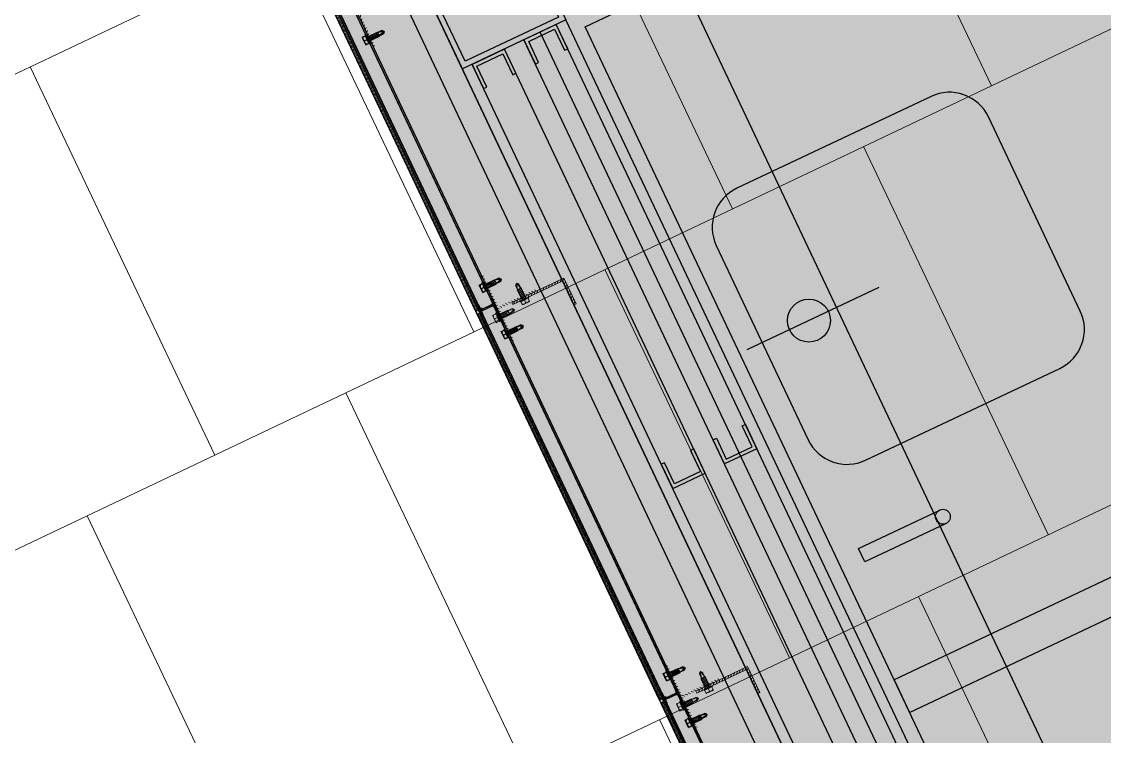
# Model space of a CAD drawing. Header units: metres. Extents: x 678805 to 1359287, y 2747329 to 5497370.
# Drawn here: x 679659.661 to 679661.173, y 2748569.008 to 2748570.005 of the extents above; entities that cross this region are included whole.
import ezdxf

# ---------------------------------------------------------------- set-up
doc = ezdxf.new("R2010")
doc.units = ezdxf.units.M
doc.linetypes.add('XREF_MON_BUILDINGS$0$Hidden', pattern=[0.004, 0.002, -0.002])
for name, color, linetype in [('00_XREF_MON_HSC_PAVEMENT', 7, 'Continuous'), ('00_XREF_TWQ_BUILDINGS', 7, 'Continuous'), ('XREF_MON_BUILDINGS$0$00-Modulos DEFINIDOS', 7, 'Continuous'), ('XREF_MON_BUILDINGS$0$00-Modulos ROOFS', 2, 'Continuous'), ('XREF_MON_BUILDINGS$0$02-L-01_Structure', 2, 'Continuous'), ('XREF_MON_BUILDINGS$0$02-L-01_Structure t2', 7, 'Continuous'), ('XREF_MON_BUILDINGS$0$02-L-01_Struture aux', 4, 'Continuous'), ('XREF_MON_BUILDINGS$0$02-L-Insulation', 252, 'Continuous'), ('XREF_MON_BUILDINGS$0$02-L-INT Panel', 5, 'Continuous'), ('XREF_MON_BUILDINGS$0$02-L-panel', 5, 'Continuous'), ('XREF_MON_BUILDINGS$0$02-L-panel lines', 7, 'Continuous'), ('XREF_MON_BUILDINGS$0$02_L_Furniture', 7, 'Continuous'), ('XREF_MON_BUILDINGS$0$COTAUX', 7, 'Continuous')]:
    doc.layers.add(name, color=color, linetype=linetype)
doc.layers.add('XREF_MON_BUILDINGS$0$0-WIPEOUTS', color=7, linetype='Continuous', true_color=0xffffff)
doc.layers.add('XREF_MON_BUILDINGS$0$02-L-06_Walls HATCH 01', color=9, linetype='Continuous', true_color=0x808080)
doc.layers.add('XREF_MON_BUILDINGS$0$00_AUX', color=3, linetype='Continuous', plot=False)
for name, color, linetype, lineweight in [('XREF_MON_BUILDINGS$0$02-H-251', 251, 'Continuous', 0), ('XREF_MON_BUILDINGS$0$02-H-254', 254, 'Continuous', 0), ('XREF_MON_BUILDINGS$0$02-L-01_Structure L', 7, 'Continuous', 5), ('XREF_MON_BUILDINGS$0$02-L-01_Structure T', 8, 'Continuous', 5)]:
    doc.layers.add(name, color=color, linetype=linetype, lineweight=lineweight)
for name, color, linetype, lineweight, true_color in [('XREF_MON_BUILDINGS$0$02-KH-01 Water_Toilets', 7, 'Continuous', 30, 0x3877ff), ('XREF_MON_HSC_PAVEMENT$0$02-L-Joints-Paviment_07_Precast Concrete Blocks 60X40', 7, 'Continuous', 5, 0x999999), ('XREF_MON_HSC_PAVEMENT$0$03-TR-Pavement_07_Precast Concrete Blocks 60X40', 7, 'Continuous', 5, 0x999999)]:
    doc.layers.add(name, color=color, linetype=linetype, lineweight=lineweight, true_color=true_color)
doc.layers.get('XREF_MON_BUILDINGS$0$02-KH-01 Water_Toilets').off()
doc.styles.add('XREF_MON_BUILDINGS$0$E100', font='verdana.ttf', dxfattribs={"height": 0.18})
doc.linetypes.add('XREF_MON_BUILDINGS$0$BATTING', pattern='A,0.0001,-0.1,[134,ltypeshp.shx,S=0.1,R=0,X=-0.1,Y=0],-0.2,[134,ltypeshp.shx,S=0.1,R=180,X=0.1,Y=0],-0.1', length=0.4001)
doc.dimstyles.new('XREF_MON_BUILDINGS$0$E100', dxfattribs={"dimscale": 0.03, "dimtxt": 12, "dimasz": 0.5, "dimexe": 0.1, "dimexo": 1, "dimgap": 4, "dimtad": 1, "dimzin": 0, "dimdsep": 46, "dimtxsty": 'XREF_MON_BUILDINGS$0$E100', "dimblk1": 'XREF_MON_BUILDINGS$0$LINCOT200', "dimblk2": 'XREF_MON_BUILDINGS$0$LINCOT200', "dimsah": 1, "dimcen": 0.1, "dimdle": 0.1, "dimse1": 1, "dimse2": 1, "dimclrt": 256, "dimadec": 0, "dimazin": 0, "dimtfac": 0.01538461538461539, "dimtofl": 0, "dimtmove": 0, "dimatfit": 3, "dimldrblk": 'XREF_MON_BUILDINGS$0$LINCOT200', "dimfxl": 1, "dimtolj": 1, "dimtzin": 0, "dimarcsym": 0})

# ---------------------------------------------------------------- blocks, each defined once
blk = doc.blocks.new('XREF_MON_BUILDINGS$0$LINCOT200')
for p, q in [((0, -9.999961704014428), (0, 10.00003829598555)), ((3.694822225952521e-13, 3.829598557558711e-05), (10.00000000000051, 3.829598557558711e-05))]:
    blk.add_line(p, q)
at = {"const_width": 1.875}
blk.add_lwpolyline([(3.535533801624467, -3.535495714255788), (-3.535533950636761, 3.535572157214077)], dxfattribs=at)
at = {"layer": 'XREF_MON_BUILDINGS$0$COTAUX'}
blk.add_line((0, 0), (-1.249999999999915, 0), dxfattribs=at)
blk = doc.blocks.new('*D89')
at = {"layer": 'DEFPOINTS', "color": 0, "transparency": 16777216}
for p in [(119.6986085125245, -56.82058442011476), (124.4986085132696, -56.82058442058042), (124.4986085132696, -57.2785381723661)]:
    blk.add_point(p, dxfattribs=at)
at = {"layer": 'XREF_MON_BUILDINGS$0$00_AUX', "color": 0, "lineweight": -2, "transparency": 16777216}
blk.add_line((119.7136085125246, -57.27853817236596), (124.4836085132696, -57.27853817236596), dxfattribs=at)
at = {"layer": 'XREF_MON_BUILDINGS$0$00_AUX', "color": 0, "lineweight": -2, "transparency": 16777216, "xscale": 0.015, "yscale": 0.015, "zscale": 0.015, "rotation": 180}
blk.add_blockref('XREF_MON_BUILDINGS$0$LINCOT200', (119.6986085125246, -57.27853817236596), dxfattribs=at)
at = {"layer": 'XREF_MON_BUILDINGS$0$00_AUX', "color": 0, "lineweight": -2, "transparency": 16777216, "xscale": 0.015, "yscale": 0.015, "zscale": 0.015}
blk.add_blockref('XREF_MON_BUILDINGS$0$LINCOT200', (124.4986085132696, -57.27853817236596), dxfattribs=at)
at = {"layer": 'XREF_MON_BUILDINGS$0$00_AUX', "transparency": 16777216, "insert": (122.0986085128971, -57.06442803133171), "char_height": 0.18, "attachment_point": 5, "style": 'XREF_MON_BUILDINGS$0$E100'}
blk.add_mtext('\\A1;4.80', dxfattribs=at)
blk = doc.blocks.new('XREF_MON_BUILDINGS$0$PILAR STRUCTURE')
at = {"layer": 'XREF_MON_BUILDINGS$0$02-L-01_Structure', "linetype": 'Continuous'}
h = blk.add_hatch(dxfattribs=at)
h.set_pattern_fill('ANGLE', color=252)
h.set_pattern_definition([(0, (-144.6596111481284, 18.56842418532225), (0, 6.985), [5.08, -1.905]), (90, (-144.6596111481284, 18.56842418532225), (-6.985, 4.277078946022131e-16), [5.08, -1.905])])
h.paths.add_polyline_path([(-0.0800000000000125, -0.08000000000000185), (0.07999999999998408, -0.08000000000000185), (0.07999999999998408, 0.0799999999999983), (-0.0800000000000125, 0.0799999999999983)])
h.paths.add_polyline_path([(-0.07200000000000273, -0.07200000000000273), (0.0719999999999743, -0.07200000000000273), (0.0719999999999743, 0.07199999999999918), (-0.07200000000000273, 0.07199999999999918)], flags=16)
h = blk.add_hatch(color=252, dxfattribs=at)
h.dxf.hatch_style = 1
h.paths.add_polyline_path([(-0.07200000000000273, -0.07200000000000273), (0.0719999999999743, -0.07200000000000273), (0.0719999999999743, 0.07199999999999918), (-0.07200000000000273, 0.07199999999999918)], flags=16)
h.paths.add_polyline_path([(-0.0800000000000125, -0.08000000000000185), (0.07999999999998408, -0.08000000000000185), (0.07999999999998408, 0.0799999999999983), (-0.0800000000000125, 0.0799999999999983)])
for points in [[(-0.0800000000000125, -0.08000000000000185), (0.07999999999998408, -0.08000000000000185), (0.07999999999998408, 0.0799999999999983), (-0.0800000000000125, 0.0799999999999983)], [(-0.07200000000000273, -0.07200000000000273), (0.0719999999999743, -0.07200000000000273), (0.0719999999999743, 0.07199999999999918), (-0.07200000000000273, 0.07199999999999918)]]:
    blk.add_lwpolyline(points, close=True, dxfattribs=at)
blk = doc.blocks.new('XREF_MON_BUILDINGS$0$AUTORROSCANTE')
at = {"layer": 'XREF_MON_BUILDINGS$0$02-L-01_Structure t2', "color": 0}
for p, q in [((-31.20000000000002, 5.629165124598842), (-26.19999999999959, 5.62916512459816)), ((-31.19999999999999, -3.410605131648481e-13), (-26.19999999999976, 0)), ((-2.365309734828713, 2.5), (-25, 2.5)), ((0, 0), (-8.999999999999972, 2.5)), ((0, 0), (-3.600692283157343, -1.09366380576239)), ((0, 0), (-2.365309734828713, 2.5)), ((0, 0), (-2.365309734828713, -2.5)), ((-31.20000000000002, -5.629165124598899), (-26.19999999999948, -5.629165124599581)), ((-2.365309734828713, -2.5), (-25, -2.5)), ((-3.600692283157343, -1.09366380576239), (-2.365309734828713, -2.5))]:
    blk.add_line(p, q, dxfattribs=at)
at = {"layer": 'XREF_MON_BUILDINGS$0$02-L-01_Structure t2', "color": 253}
for p, q in [((-25, 3.149999999999977), (-8.999999999999943, 3.150000000000034)), ((-23.47427264461649, -3.14999999999992), (-25, 2.662522019210144)), ((-21.40651940967126, -3.14999999999992), (-23.06020473028568, 3.149999999999864)), ((-19.338766174726, -3.14999999999992), (-20.99245149534045, 3.14999999999992)), ((-17.27101293978083, -3.14999999999992), (-18.92469826039516, 3.150000000000034)), ((-15.20325970483566, -3.14999999999992), (-16.85694502544993, 3.150000000000034)), ((-13.1355064698904, -3.14999999999992), (-14.78919179050473, 3.149999999999977)), ((-11.06775323494514, -3.14999999999992), (-12.72143855555953, 3.149999999999977)), ((-9, -3.14999999999992), (-10.65368532061433, 3.150000000000034)), ((-9, -3.14999999999992), (-8.999999999999972, 3.150000000000034)), ((-25, -3.149999999999977), (-9, -3.149999999999977)), ((-3.600692283157343, -1.09366380576239), (-9, -2.5))]:
    blk.add_line(p, q, dxfattribs=at)
at = {"layer": 'XREF_MON_BUILDINGS$0$02-L-01_Structure t2', "color": 0}
for points in [[(-31.20000000000002, 5.629165124598842), (-26.19999999999996, 5.629165124598842), (-26.19999999999996, -5.629165124599581), (-31.20000000000002, -5.629165124599581)], [(-26.19999999999951, 6.5), (-25, 6.5), (-25, -6.500000000000057), (-26.19999999999951, -6.500000000000057)]]:
    blk.add_lwpolyline(points, close=True, dxfattribs=at)
for centre, start, end in [((-26.98608579049073, 2.367525475711773), 129.2840388374925, 214.1828116507075), ((-26.98608579049073, -2.366719793068796), 145.8304296466695, 230.7332658614822)]:
    blk.add_arc(centre, 4.213914209509284, start, end, dxfattribs=at)
blk = doc.blocks.new('XREF_MON_BUILDINGS$0$ULMA_Montante VV')
at = {"layer": 'XREF_MON_BUILDINGS$0$02-H-251', "ltscale": 125}
h = blk.add_hatch(dxfattribs=at)
h.set_pattern_fill('ANSI31', color=256, scale=0.001, angle=450, style=0)
h.set_pattern_definition([(134.9999999999999, (-0.05125000000043656, -0.00250000000005457), (-0.002245064030267289, -0.002245064030267287), [])])
edge = h.paths.add_edge_path()
edge.add_line((-0.05095000000073924, -0.00250000000005457), (0.04844999999841093, -0.00250000000005457))
edge.add_arc((0.04844999999841093, -0.002200000000129876), 0.0003, 270, 360)
edge.add_line((0.04874999999992724, -0.002200000000129876), (0.04874999999992724, -0.0003000000001520675))
edge.add_arc((0.04844999999841093, -0.0003000000001520675), 0.0003, 0, 90)
edge.add_line((0.04844999999841093, 0), (0, 0))
edge.add_line((0, 0), (0, 0.05719999999996617))
edge.add_arc((-0.0003000000015163096, 0.05719999999996617), 0.0003, 0, 90)
edge.add_line((-0.0003000000015163096, 0.05749999999989086), (-0.002200000000811997, 0.05749999999989086))
edge.add_arc((-0.002200000000811997, 0.05719999999996617), 0.0003, 90, 180)
edge.add_line((-0.002500000000509317, 0.05719999999996617), (-0.002500000000509317, 0))
edge.add_line((-0.002500000000509317, 0), (-0.05095000000073924, 0))
edge.add_arc((-0.05095000000073924, -0.0003000000001520675), 0.0003, 90, 180)
edge.add_line((-0.05125000000043656, -0.0003000000001520675), (-0.05125000000043656, -0.002200000000129876))
edge.add_arc((-0.05095000000073924, -0.002200000000129876), 0.0003, 180, 270)
blk = doc.blocks.new('XREF_MON_BUILDINGS$0$ULMA_Autotaladrante')
at = {"layer": 'XREF_MON_BUILDINGS$0$02-L-01_Structure T', "color": 252}
for p, q in [((-0.02500000000509317, 2.273736754432321e-13), (-0.02263469026956955, 0.00250000000005457)), ((-0.02500000000509317, 2.273736754432321e-13), (-0.01600000000325963, 0.00250000000005457)), ((-0.02500000000509317, 2.273736754432321e-13), (-0.02263469026956955, -0.002499999999599822)), ((-0.02500000000509317, 2.273736754432321e-13), (-0.02139930772136722, -0.001093663805477263)), ((-0.02263469026956955, 0.00250000000005457), (0, 0.00250000000005457)), ((0, 0.003150000000232467), (-0.01600000000325963, 0.003150000000232467)), ((-0.01600000000325963, -0.003149999999777719), (-0.01600000000325963, 0.003150000000232467)), ((-0.01600000000325963, -0.003149999999777719), (-0.01434631468237058, 0.003150000000232467)), ((-0.01393224676803584, -0.003149999999777719), (-0.01227856144714679, 0.003150000000232467)), ((-0.0118644935323573, -0.003149999999777719), (-0.01021080821146825, 0.003150000000232467)), ((-0.00979674029713351, -0.003149999999777719), (-0.008143054976244457, 0.003150000000232467)), ((-0.00772898706190972, -0.003149999999777719), (-0.006075301741020667, 0.003150000000232467)), ((-0.005661233826231182, -0.003149999999777719), (-0.004007548505342129, 0.003150000000232467)), ((-0.003593480591007392, -0.003149999999777719), (-0.001939795270118339, 0.003150000000232467)), ((-0.001525727355783602, -0.003149999999777719), (0, 0.002662522019363678)), ((0.006200000001172157, 0.005629165124673818), (0.001200000000153523, 0.005629165124673818)), ((0.006200000001172157, 2.273736754432321e-13), (0.001200000000153523, 2.273736754432321e-13)), ((-0.02139930772136722, -0.001093663805477263), (-0.02263469026956955, -0.002499999999599822)), ((-0.02263469026956955, -0.002499999999599822), (0, -0.002499999999599822)), ((-0.02139930772136722, -0.001093663805477263), (-0.01600000000325963, -0.002499999999599822)), ((0, -0.003149999999777719), (-0.01600000000325963, -0.003149999999777719)), ((0.006200000001172157, -0.005629165124219071), (0.001200000000153523, -0.005629165124219071))]:
    blk.add_line(p, q, dxfattribs=at)
for points in [[(0.001200000000153523, 0.006499999999959982), (0, 0.006499999999959982), (0, -0.006499999999732609), (0.001200000000153523, -0.006499999999732609)], [(0.006200000001172157, 0.005629165124673818), (0.001200000000153523, 0.005629165124673818), (0.001200000000153523, -0.005629165124219071), (0.006200000001172157, -0.005629165124219071)]]:
    blk.add_lwpolyline(points, close=True, dxfattribs=at)
for centre, start, end in [((0.001986085791031655, 0.002367525475847287), 325.8171883654993, 50.71596115511253), ((0.001986085791031655, -0.002366719792689764), 309.2667341381091, 34.16957033823044)]:
    blk.add_arc(centre, 0.004213914210367771, start, end, dxfattribs=at)
blk = doc.blocks.new('XREF_MON_BUILDINGS$0$ULMA_Escuadra40x80_Seccion')
at = {"layer": 'XREF_MON_BUILDINGS$0$02-H-251', "ltscale": 125}
h = blk.add_hatch(dxfattribs=at)
h.set_pattern_fill('ANSI31', color=256, scale=0.001, angle=360, style=0)
h.set_pattern_definition([(45, (0, 0), (-0.002245064030267288, 0.002245064030267289), [])])
h.paths.add_polyline_path([(0, 0.0799999999994725), (0.002999999989697244, 0.0799999999994725), (0.002999999989697244, 0.002999999999701686), (0.03999999999359716, 0.002999999999701686), (0.03999999999359716, 0), (0, 0)])
at = {"layer": 'XREF_MON_BUILDINGS$0$02-L-01_Structure L', "linetype": 'Continuous'}
blk.add_lwpolyline([(0, 0.0799999999994725), (0.002999999989697244, 0.0799999999994725), (0.002999999989697244, 0.002999999999701686), (0.03999999999359716, 0.002999999999701686), (0.03999999999359716, 0), (0, 0)], close=True, dxfattribs=at)
blk = doc.blocks.new('XREF_MON_BUILDINGS$0$component PICA')
at = {"linetype": 'Continuous', "ltscale": 0.01}
for p, q in [((125, 350), (-125, 350)), ((-175, 300), (-175, 50)), ((175, 50), (175, 300)), ((0, 150), (0, -20)), ((-125, 0), (125, 0))]:
    blk.add_line(p, q, dxfattribs=at)
blk.add_circle((0, 60), 25, dxfattribs=at)
for centre, start, end in [((-125, 300), 90, 180), ((125, 300), 0, 90), ((-125, 50), 180, 270), ((125, 50), 270, 0)]:
    blk.add_arc(centre, 50, start, end, dxfattribs=at)
blk = doc.blocks.new('XREF_MON_BUILDINGS$0$A$C56BF4A3E')
at = {"layer": 'XREF_MON_BUILDINGS$0$02-H-251', "linetype": 'XREF_MON_BUILDINGS$0$Hidden', "ltscale": 125}
h = blk.add_hatch(dxfattribs=at)
h.set_pattern_fill('ANSI31', color=256, scale=0.001, angle=450, style=0)
h.set_pattern_definition([(135, (179.9728777432439, -252.0537021574), (-0.002245064030267289, -0.002245064030267288), [])])
edge = h.paths.add_edge_path()
edge.add_line((8.403570412931462, 4.79255622991969), (8.405570412931414, 4.79255622991969))
edge.add_line((8.405570412931414, 4.79255622991969), (8.412441907563565, 4.792801640442114))
edge.add_line((8.412441907563565, 4.792801640442114), (8.413320740582552, 4.793745723890417))
edge.add_arc((8.413540325156195, 4.793541315928437), 0.0003, 407.0499999998804, 497.04999999989184, ccw=False)
edge.add_line((8.413744733118396, 4.793760900502079), (8.414689003087236, 4.792881893853504))
edge.add_line((8.414689003087236, 4.792881893853504), (8.41643932162265, 4.792944405230607))
edge.add_line((8.41643932162265, 4.792944405230607), (8.417318190665132, 4.793888527377))
edge.add_arc((8.417537775239001, 4.793684119414117), 0.0003, 407.0499999998804, 497.049999999877, ccw=False)
edge.add_line((8.417742183201202, 4.793903703987759), (8.4186864918745, 4.793024661310461))
edge.add_line((8.4186864918745, 4.793024661310461), (8.431641795992395, 4.793487350743767))
edge.add_arc((8.431570412931489, 4.795486076452057), 0.002, 272.045408488778, 359.9999999998918)
edge.add_line((8.433570412931441, 4.795486076452057), (8.433570412931456, 4.802215430931888))
edge.add_line((8.433570412931456, 4.802215430931888), (8.433570412931473, 4.811556229919866))
edge.add_line((8.43357041293147, 4.811556229919866), (8.428420412931512, 4.811556229919873))
edge.add_line((8.428420412931512, 4.811556229919873), (8.428420412931512, 4.812556229920077))
edge.add_line((8.428420412931512, 4.812556229920077), (8.433737806773973, 4.812556229920069))
edge.add_arc((8.433737806773973, 4.812856229919767), 0.0003, 629.9999999998919, 689.9999999998961)
edge.add_line((8.433997614395178, 4.812706229919918), (8.43566060531025, 4.815586614677109))
edge.add_arc((8.435920412931456, 4.815436614677253), 0.0003, 329.99999999989615, 509.9999999998774, ccw=False)
edge.add_line((8.43618022055266, 4.815286614677404), (8.43486363979882, 4.813006229919608))
edge.add_arc((8.435123447420022, 4.812856229919767), 0.0003, 509.9999999998961, 629.9999999998919)
edge.add_line((8.435123447420022, 4.812556229920069), (8.44287041293141, 4.812556229920055))
edge.add_line((8.44287041293141, 4.812556229920055), (8.44287041293141, 4.811556229919852))
edge.add_line((8.44287041293141, 4.811556229919852), (8.436870412931551, 4.811556229919866))
edge.add_line((8.436870412931551, 4.811556229919859), (8.436870412931547, 4.809806229919502))
edge.add_arc((8.4366204129315, 4.809806229919502), 0.0002500000000000272, 179.9999999998918, 359.9999999998918, ccw=False)
edge.add_line((8.43637041293145, 4.809806229919502), (8.436370412931453, 4.811556229919859))
edge.add_line((8.43637041293145, 4.811556229919859), (8.435370412931473, 4.811556229919859))
edge.add_line((8.435370412931473, 4.811556229919866), (8.43537041293144, 4.795311807078129))
edge.add_arc((8.437370412931397, 4.795311807078122), 0.002, 539.9999999998918, 622.552583149694)
edge.add_line((8.437111180451897, 4.793328678610067), (8.44302041293145, 4.792556229919612))
edge.add_line((8.44302041293145, 4.792556229919619), (8.443020412931446, 4.790756229919616))
edge.add_line((8.44302041293145, 4.790756229919616), (8.403570412931462, 4.790756229919687))
edge.add_line((8.403570412931462, 4.790756229919687), (8.403570412931465, 4.79255622991969))
h = blk.add_hatch(dxfattribs=at)
h.set_pattern_fill('ANSI31', color=256, scale=0.001, angle=450, style=0)
h.set_pattern_definition([(135, (179.9728777432439, -251.4537021573999), (-0.002245064030267289, -0.002245064030267288), [])])
edge = h.paths.add_edge_path()
edge.add_line((9.003570412931463, 4.792556229918553), (9.005570412931416, 4.792556229918553))
edge.add_line((9.005570412931416, 4.792556229918553), (9.012441907563566, 4.792801640440977))
edge.add_line((9.012441907563566, 4.792801640440977), (9.013320740582554, 4.79374572388928))
edge.add_arc((9.013540325156196, 4.793541315927307), 0.0003, 407.0499999998804, 497.04999999989184, ccw=False)
edge.add_line((9.013744733118397, 4.793760900500949), (9.014689003087238, 4.792881893852375))
edge.add_line((9.014689003087238, 4.792881893852375), (9.016439321622652, 4.792944405229484))
edge.add_line((9.016439321622652, 4.792944405229477), (9.017318190665133, 4.79388852737587))
edge.add_arc((9.017537775239003, 4.793684119412987), 0.0003, 407.0499999998804, 497.049999999877, ccw=False)
edge.add_line((9.017742183201204, 4.793903703986622), (9.0186864918745, 4.793024661309325))
edge.add_line((9.0186864918745, 4.793024661309325), (9.031641795992396, 4.79348735074263))
edge.add_arc((9.03157041293149, 4.795486076450928), 0.002, 272.045408488778, 359.9999999998918)
edge.add_line((9.033570412931443, 4.795486076450921), (9.033570412931457, 4.802215430930751))
edge.add_line((9.03357041293145, 4.802215430930751), (9.033570412931468, 4.811556229918729))
edge.add_line((9.033570412931471, 4.811556229918729), (9.028420412931514, 4.811556229918736))
edge.add_line((9.028420412931514, 4.811556229918743), (9.028420412931514, 4.812556229918947))
edge.add_line((9.028420412931514, 4.812556229918947), (9.033737806773974, 4.81255622991894))
edge.add_arc((9.033737806773974, 4.81285622991863), 0.0003, 629.9999999998919, 689.9999999998961)
edge.add_line((9.03399761439518, 4.812706229918781), (9.035660605310252, 4.815586614675972))
edge.add_arc((9.035920412931457, 4.815436614676123), 0.0003, 329.99999999989615, 509.9999999998774, ccw=False)
edge.add_line((9.036180220552662, 4.815286614676275), (9.034863639798822, 4.813006229918479))
edge.add_arc((9.035123447420023, 4.81285622991863), 0.0003, 509.9999999998961, 629.9999999998919)
edge.add_line((9.035123447420023, 4.812556229918933), (9.04287041293141, 4.812556229918918))
edge.add_line((9.04287041293141, 4.812556229918918), (9.04287041293141, 4.811556229918715))
edge.add_line((9.04287041293141, 4.811556229918715), (9.036870412931552, 4.811556229918729))
edge.add_line((9.036870412931552, 4.811556229918729), (9.036870412931549, 4.809806229918372))
edge.add_arc((9.036620412931494, 4.809806229918372), 0.0002500000000000272, 179.9999999998918, 359.9999999998918, ccw=False)
edge.add_line((9.036370412931443, 4.809806229918372), (9.036370412931447, 4.811556229918729))
edge.add_line((9.03637041293145, 4.811556229918729), (9.035370412931474, 4.811556229918729))
edge.add_line((9.035370412931474, 4.811556229918729), (9.035370412931442, 4.795311807076992))
edge.add_arc((9.037370412931399, 4.795311807076992), 0.002, 539.9999999998918, 622.552583149694)
edge.add_line((9.037111180451898, 4.793328678608937), (9.043020412931451, 4.792556229918482))
edge.add_line((9.043020412931451, 4.792556229918482), (9.043020412931448, 4.790756229918479))
edge.add_line((9.043020412931444, 4.790756229918479), (9.003570412931456, 4.79075622991855))
edge.add_line((9.003570412931456, 4.79075622991855), (9.00357041293146, 4.792556229918553))
at = {"layer": 'XREF_MON_BUILDINGS$0$02-H-254', "ltscale": 125}
h = blk.add_hatch(dxfattribs=at)
h.set_pattern_fill('ANSI31', color=256, scale=0.0005, angle=90, style=0)
h.set_pattern_definition([(135, (179.8455741939298, -252.7964603719356), (-0.001122532015133644, -0.001122532015133644), [])])
h.paths.add_polyline_path([(7.837070412951039, 4.819449847219992), (8.431939876406776, 4.81944984721887), (8.431939876406762, 4.814517659052818), (7.837070412951032, 4.814519387191901)])
h = blk.add_hatch(dxfattribs=at)
h.set_pattern_fill('ANSI31', color=256, scale=0.0005, angle=90, style=0)
h.set_pattern_definition([(135, (179.8455741939298, -252.1964603719356), (-0.001122532015133644, -0.001122532015133644), [])])
h.paths.add_polyline_path([(8.43707041295104, 4.819449847218856), (9.03193987640677, 4.819449847217733), (9.031939876406764, 4.814517659051681), (8.437070412951027, 4.814519387190771)])
h = blk.add_hatch(dxfattribs=at)
h.set_pattern_fill('ANSI31', color=256, scale=0.0005, style=0)
h.set_pattern_definition([(45, (-247.8616998685706, -174.8223236860313), (-0.001122532015133644, 0.001122532015133644), [])])
h.paths.add_polyline_path([(9.614868086392665, 4.805449847213737), (9.61486903144537, 4.814517309749306), (9.037070412951035, 4.814525693125432), (9.037070412951035, 4.819451178822192), (9.630410657398773, 4.819449847216589), (9.630410657398773, 4.812899847218347), (9.622410657399417, 4.812899847218347), (9.622410657399417, 4.811299847207835), (9.630410657398773, 4.811299847207835), (9.630410657398773, 4.805449847213737)])
at = {"layer": 'XREF_MON_BUILDINGS$0$02-L-06_Walls HATCH 01', "linetype": 'Continuous'}
h = blk.add_hatch(color=256, dxfattribs=at)
h.dxf.hatch_style = 1
h.paths.add_polyline_path([(8.321869717666846, 4.511352463269965), (8.271869717733058, 4.511352463269965), (8.271874657760183, 3.082319364917577), (8.271880239727302, 3.082319081473937), (8.321889466389319, 3.082319412094318)])
at = {"linetype": 'Continuous'}
for p, q in [((8.488441336027268, 4.35245763025771), (8.488441336027268, 4.477907246932674)), ((8.488441336027268, 4.477907246932674), (8.509193926662906, 4.477907246932674)), ((8.509193926662906, 4.477907246932674), (8.509193926662906, 4.35245763025771))]:
    blk.add_line(p, q, dxfattribs=at)
blk.add_circle((8.498817631345087, 4.35245763025771), 0.01037629531781798, dxfattribs=at)
at = {"layer": 'XREF_MON_BUILDINGS$0$02-L-01_Struture aux', "linetype": 'XREF_MON_BUILDINGS$0$Hidden'}
for p, q in [((8.428420412931512, 4.811556229919873), (8.428420412931512, 4.812556229920077)), ((8.428420412931512, 4.812556229920077), (8.433737806773973, 4.812556229920069)), ((8.428420412931512, 4.811556229919873), (8.43357041293147, 4.811556229919866)), ((8.433570412931456, 4.802215430931888), (8.43357041293147, 4.811556229919866)), ((8.43566060531025, 4.815586614677109), (8.433997614395178, 4.812706229919918)), ((8.43618022055266, 4.815286614677404), (8.434863639798824, 4.813006229919615)), ((8.435123447420022, 4.812556229920069), (8.44287041293141, 4.812556229920055)), ((8.435370412931444, 4.795311807078129), (8.435370412931473, 4.811556229919866)), ((8.435370412931473, 4.811556229919866), (8.436570412931456, 4.811556229919859)), ((8.436570412931456, 4.809806229919502), (8.436570412931456, 4.811556229919859)), ((8.437070412931558, 4.811556229919859), (8.44287041293141, 4.811556229919852)), ((8.4370704129315, 4.809806229919502), (8.437070412931558, 4.811556229919859)), ((8.44287041293141, 4.811556229919852), (8.44287041293141, 4.812556229920055)), ((9.028420412931514, 4.811556229918743), (9.028420412931514, 4.812556229918947)), ((9.028420412931514, 4.812556229918947), (9.033737806773974, 4.812556229918933)), ((9.028420412931514, 4.811556229918743), (9.033570412931471, 4.811556229918729)), ((9.03357041293145, 4.802215430930751), (9.033570412931471, 4.811556229918729)), ((9.035660605310252, 4.815586614675972), (9.03399761439518, 4.812706229918781)), ((9.036180220552662, 4.815286614676275), (9.034863639798818, 4.813006229918479)), ((9.035123447420023, 4.812556229918933), (9.04287041293141, 4.812556229918918)), ((9.035370412931446, 4.795311807076992), (9.035370412931474, 4.811556229918729)), ((9.035370412931474, 4.811556229918729), (9.036570412931457, 4.811556229918729)), ((9.03657041293145, 4.809806229918372), (9.036570412931457, 4.811556229918729)), ((9.037070412931559, 4.811556229918729), (9.04287041293141, 4.811556229918715)), ((9.037070412931495, 4.809806229918372), (9.037070412931559, 4.811556229918729)), ((9.04287041293141, 4.811556229918715), (9.04287041293141, 4.812556229918918)), ((8.403570412931462, 4.79255622991969), (8.405570412931414, 4.79255622991969)), ((8.403570412931462, 4.790756229919687), (8.403570412931462, 4.79255622991969)), ((8.403570412931462, 4.790756229919687), (8.44302041293145, 4.790756229919616)), ((8.404820412931489, 4.79255622991969), (8.405570412931414, 4.79255622991969)), ((8.412441907563565, 4.792801640442114), (8.405570412931414, 4.79255622991969)), ((8.413320740582552, 4.79374572389041), (8.412441907563565, 4.792801640442114)), ((8.413744733118396, 4.793760900502079), (8.414689003087236, 4.792881893853504)), ((8.41643932162265, 4.792944405230607), (8.414689003087236, 4.792881893853504)), ((8.417318190665132, 4.793888527377), (8.41643932162265, 4.792944405230607)), ((8.417742183201202, 4.793903703987759), (8.4186864918745, 4.793024661310461)), ((8.431641795992395, 4.793487350743767), (8.4186864918745, 4.793024661310461)), ((8.433570412931441, 4.795486076452057), (8.433570412931456, 4.802215430931888)), ((8.437111180451897, 4.793328678610067), (8.44302041293145, 4.792556229919619)), ((8.44302041293145, 4.790756229919616), (8.44302041293145, 4.792556229919619)), ((9.003570412931463, 4.792556229918553), (9.005570412931416, 4.792556229918553)), ((9.003570412931456, 4.79075622991855), (9.003570412931463, 4.792556229918553)), ((9.003570412931456, 4.79075622991855), (9.043020412931444, 4.790756229918479)), ((9.00482041293149, 4.792556229918553), (9.005570412931416, 4.792556229918553)), ((9.012441907563566, 4.792801640440977), (9.005570412931416, 4.792556229918553)), ((9.013320740582554, 4.79374572388928), (9.012441907563566, 4.792801640440977)), ((9.013744733118397, 4.793760900500949), (9.014689003087238, 4.792881893852375)), ((9.016439321622652, 4.792944405229477), (9.014689003087238, 4.792881893852375)), ((9.017318190665133, 4.79388852737587), (9.016439321622652, 4.792944405229477)), ((9.017742183201204, 4.793903703986622), (9.0186864918745, 4.793024661309325)), ((9.031641795992396, 4.793487350742637), (9.0186864918745, 4.793024661309325)), ((9.033570412931443, 4.795486076450921), (9.03357041293145, 4.802215430930751)), ((9.037111180451898, 4.793328678608937), (9.043020412931451, 4.792556229918482)), ((9.043020412931444, 4.790756229918479), (9.043020412931451, 4.792556229918482))]:
    blk.add_line(p, q, dxfattribs=at)
at = {"layer": 'XREF_MON_BUILDINGS$0$02-L-01_Struture aux'}
for p, q in [((4.856019072137503, 4.792618361958695), (9.606500098694251, 4.792618361949692)), ((9.606500098694251, 4.790757675102597), (4.856019072139052, 4.790618729039757)), ((4.864307262571099, 4.792707561520984), (9.606500098694251, 4.792707561520984))]:
    blk.add_line(p, q, dxfattribs=at)
at = {"layer": 'XREF_MON_BUILDINGS$0$02-L-01_Struture aux', "linetype": 'Continuous'}
for p, q in [((5.110634532114357, 4.626352463268276), (9.35063453211794, 4.626352463264176)), ((5.110634532114357, 4.596352463255627), (9.35063453211794, 4.596352463251527))]:
    blk.add_line(p, q, dxfattribs=at)
at = {"layer": 'XREF_MON_BUILDINGS$0$02-L-01_Struture aux'}
for points in [[(9.606500098694251, 4.812602268363499), (4.864307181855157, 4.812602269279388)], [(4.864307262123926, 4.811832117409587), (9.606500098694251, 4.811832116493697)], [(9.606500098694251, 4.812513065424604), (4.960936062070747, 4.81251306914249)], [(4.960936062070747, 4.811742917272689), (9.606500098694251, 4.811742913554802)]]:
    blk.add_lwpolyline(points, dxfattribs=at)
at = {"layer": 'XREF_MON_BUILDINGS$0$02-L-01_Struture aux', "linetype": 'Continuous'}
for points in [[(8.73310068939421, 4.676352463251511), (8.695634532103131, 4.676352463257849), (8.695634532103131, 4.626352463257838), (8.73310068939421, 4.626352463257867), (8.73310068939421, 4.631352463257862), (8.700634532103155, 4.631352463257834), (8.700634532103155, 4.671352463257001), (8.733100689401827, 4.671352463251516), (8.733100689401827, 4.676352463251511)], [(9.313168374826862, 4.626352463264176), (9.35063453211794, 4.626352463257838), (9.35063453211794, 4.676352463257849), (9.313168374826862, 4.676352463257821), (9.313168374826862, 4.671352463257826), (9.345634532117916, 4.671352463257854), (9.345634532117916, 4.631352463258686), (9.313168374819245, 4.631352463264172), (9.313168374819245, 4.626352463264176)], [(8.73310068939421, 4.546352463264192), (8.695634532103131, 4.546352463257854), (8.695634532103131, 4.596352463257865), (8.73310068939421, 4.596352463257837), (8.73310068939421, 4.591352463257842), (8.700634532103155, 4.59135246325787), (8.700634532103155, 4.551352463258702), (8.733100689401827, 4.551352463264188), (8.733100689401827, 4.546352463264192)], [(9.313168374829988, 4.546352463264192), (9.350634532121067, 4.546352463257854), (9.350634532121067, 4.596352463257865), (9.313168374829988, 4.596352463257837), (9.313168374829988, 4.591352463257842), (9.345634532121043, 4.59135246325787), (9.345634532121043, 4.551352463258702), (9.313168374822371, 4.551352463264188), (9.313168374822371, 4.546352463264192)]]:
    blk.add_lwpolyline(points, dxfattribs=at)
at = {"layer": 'XREF_MON_BUILDINGS$0$02-L-01_Struture aux', "linetype": 'XREF_MON_BUILDINGS$0$Hidden'}
for centre, radius, start, end in [((8.433737806773973, 4.812856229919767), 0.0003, 269.9999999998917, 330.0000000316023), ((8.435123447420022, 4.812856229919767), 0.0003, 150.0000000316028, 269.9999999998917), ((8.435920412931456, 4.815436614677253), 0.0003, 330.0000000316023, 150.0000000316028), ((8.436820412931507, 4.809806229919502), 0.0002500000000000272, 179.9999999998917, 359.9999999998917), ((9.033737806773974, 4.81285622991863), 0.0003, 269.9999999998917, 330.0000000316023), ((9.035123447420023, 4.81285622991863), 0.0003, 150.0000000316028, 269.9999999998917), ((9.035920412931457, 4.815436614676123), 0.0003, 330.0000000316023, 150.0000000316028), ((9.036820412931501, 4.809806229918372), 0.0002500000000000272, 179.9999999998917, 359.9999999998917), ((8.413540325156195, 4.793541315928437), 0.0003, 47.04999999385934, 137.0500000256488), ((8.417537775239001, 4.793684119414117), 0.0003, 47.04999999385934, 137.0499999280945), ((8.431570412931489, 4.795486076452057), 0.002, 272.0454084859886, 359.9999999998917), ((8.437370412931397, 4.795311807078122), 0.002, 179.9999999998917, 262.5525831494442), ((9.013540325156196, 4.793541315927307), 0.0003, 47.04999999385934, 137.0500000256488), ((9.017537775239003, 4.793684119412987), 0.0003, 47.04999999385934, 137.0499999280945), ((9.03157041293149, 4.795486076450928), 0.002, 272.0454084859886, 359.9999999998917), ((9.037370412931399, 4.795311807076992), 0.002, 179.9999999998917, 262.5525831494442)]:
    blk.add_arc(centre, radius, start, end, dxfattribs=at)
at = {"layer": 'XREF_MON_BUILDINGS$0$02-L-Insulation', "linetype": 'XREF_MON_BUILDINGS$0$BATTING', "ltscale": 0.08}
blk.add_line((9.55337908479331, 4.724719097009796), (4.917267898365726, 4.72471909701855), dxfattribs=at)
at = {"layer": 'XREF_MON_BUILDINGS$0$02-L-Insulation', "linetype": 'XREF_MON_BUILDINGS$0$BATTING', "ltscale": 0.04}
blk.add_line((5.115634532114381, 4.571352463262386), (9.35063453211794, 4.571352463258286), dxfattribs=at)
at = {"layer": 'XREF_MON_BUILDINGS$0$02-L-INT Panel', "linetype": 'Continuous'}
for p, q in [((4.950634532114048, 4.69135246326195), (9.510634532119273, 4.691352463259882)), ((9.510634532120587, 4.691352463258561), (4.950634532116535, 4.691352463265837)), ((5.110634532114357, 4.691352463260039), (9.17563453212276, 4.691352463255939)), ((5.110634532114357, 4.676352463261949), (9.35063453211794, 4.676352463257849)), ((5.110634532114357, 4.546352463260092), (9.35063453211794, 4.546352463255992)), ((5.110634532114357, 4.531352463261953), (9.350634532121067, 4.531352463257853)), ((5.130634532114353, 4.511352463261936), (9.33063453212107, 4.511352463257872)), ((9.33063453212107, 4.511352463257872), (9.33063453212107, 0.3113524632578688))]:
    blk.add_line(p, q, dxfattribs=at)
at = {"layer": 'XREF_MON_BUILDINGS$0$02-L-panel'}
blk.add_line((5.437787739950966, 4.814529444466579), (9.61486903144537, 4.814517309749306), dxfattribs=at)
for points in [[(8.431939876406762, 4.814519007644599), (8.431939876406776, 4.81944984721887), (7.837070412951039, 4.819449847219992), (7.837070412951032, 4.814524361523233), (8.431939876406762, 4.814519007644599)], [(9.031939876406764, 4.814519007643462), (9.03193987640677, 4.819449847217733), (8.43707041295104, 4.819449847218856), (8.437070412951027, 4.814524361522096), (9.031939876406764, 4.814519007643462)], [(9.614868086392665, 4.805449847213737), (9.630410657398773, 4.805449847213737), (9.630410657398773, 4.811299847207835), (9.622410657399417, 4.811299847207835), (9.622410657399417, 4.812899847218347), (9.630410657398773, 4.812899847218347), (9.630410657398773, 4.819449847216589), (9.037070412951035, 4.819451178822192), (9.037070412951035, 4.814525693125432), (9.61486903144537, 4.814517309749306), (9.614868086392665, 4.805449847213737), (9.614868086392665, 4.805449847213737), (9.614868665596294, 4.805449847213737), (9.630410657398773, 4.805449847213737), (9.630410657398773, 4.811299847207835)]]:
    blk.add_lwpolyline(points, dxfattribs=at)
at = {"layer": 'XREF_MON_BUILDINGS$0$02-L-panel', "ltscale": 125}
for points in [[(8.437070412951027, 4.814524361522096), (8.43707041295104, 4.819449847218856)], [(9.037070412951028, 4.814524361520967), (9.037070412951042, 4.819449847217726)]]:
    blk.add_lwpolyline(points, dxfattribs=at)
at = {"layer": 'XREF_MON_BUILDINGS$0$02-L-panel lines'}
blk.add_lwpolyline([(8.271874657760183, 3.082319364917577), (8.32188946638799, 3.082319412094318), (8.321869717666846, 4.511352463269965), (8.271869717733058, 4.511352463269965), (8.271874657760183, 3.082319364917577), (8.271874657760183, 3.082319364917577), (8.271874657760183, 3.082319364917577)], dxfattribs=at)
at = {"layer": 'XREF_MON_BUILDINGS$0$02-L-01_Structure', "linetype": 'Continuous', "xscale": -1}
blk.add_blockref('XREF_MON_BUILDINGS$0$PILAR STRUCTURE', (9.430634532117924, 4.611352463257539), dxfattribs=at)
at = {"layer": 'XREF_MON_BUILDINGS$0$02-L-01_Struture aux', "xscale": -1}
for name, p, rotation in [('XREF_MON_BUILDINGS$0$ULMA_Montante VV', (8.42872078484498, 4.788256229919497), 180), ('XREF_MON_BUILDINGS$0$ULMA_Autotaladrante', (8.415953094541297, 4.794128910782071), 269.9952589478254), ('XREF_MON_BUILDINGS$0$ULMA_Montante VV', (9.028720784844982, 4.788256229918368), 180), ('XREF_MON_BUILDINGS$0$ULMA_Autotaladrante', (9.015953094541299, 4.794128910780941), 269.9952589478254), ('XREF_MON_BUILDINGS$0$ULMA_Escuadra40x80_Seccion', (8.426220784843995, 4.688185141590445), 359.9999999998918), ('XREF_MON_BUILDINGS$0$ULMA_Escuadra40x80_Seccion', (9.026220784843996, 4.688185141589308), 359.9999999998918), ('XREF_MON_BUILDINGS$0$ULMA_Escuadra40x80_Seccion', (9.483431302851098, 4.691352463258603), 359.9999999998918), ('XREF_MON_BUILDINGS$0$ULMA_Autotaladrante', (8.423220784856237, 4.750921737083353), 359.9905178906978), ('XREF_MON_BUILDINGS$0$ULMA_Autotaladrante', (9.023220784856239, 4.750921737082223), 359.9905178906978)]:
    blk.add_blockref(name, p, dxfattribs=dict(at, rotation=rotation))
at = {"layer": 'XREF_MON_BUILDINGS$0$02-L-01_Struture aux', "xscale": 0.001000000003841706, "yscale": 0.001000000003841706, "zscale": 0.001000000003841706, "rotation": 269.9999999998918}
for p in [(8.39032507303627, 4.767928777805544), (8.46216811951128, 4.767806230015459), (8.990325073036264, 4.767928777804407), (9.062168119511274, 4.76780623001433)]:
    blk.add_blockref('XREF_MON_BUILDINGS$0$AUTORROSCANTE', p, dxfattribs=at)
at = {"layer": 'XREF_MON_BUILDINGS$0$02-L-01_Struture aux', "rotation": 179.9999999998918}
blk.add_blockref('XREF_MON_BUILDINGS$0$ULMA_Montante VV', (9.477931302861077, 4.788118361953757), dxfattribs=at)
at = {"layer": 'XREF_MON_BUILDINGS$0$02-L-01_Struture aux', "color": 253, "xscale": -0.001000000003841706, "yscale": 0.000999999996565748, "zscale": 0.001, "rotation": 89.99999999989186}
blk.add_blockref('XREF_MON_BUILDINGS$0$AUTORROSCANTE', (9.444483968194707, 4.767618362047415), dxfattribs=at)
at = {"layer": 'XREF_MON_BUILDINGS$0$02_L_Furniture', "linetype": 'Continuous', "ltscale": 0.01, "xscale": 0.0012, "yscale": 0.0012, "zscale": 0.0012, "rotation": 180}
blk.add_blockref('XREF_MON_BUILDINGS$0$component PICA', (8.82625212489329, 4.476352463267862), dxfattribs=at)
blk = doc.blocks.new('XREF_MON_HSC_PAVEMENT')
at = {"layer": 'XREF_MON_HSC_PAVEMENT$0$02-L-Joints-Paviment_07_Precast Concrete Blocks 60X40'}
for points in [[(679661.0148270335, 2748569.915849002), (679660.7570122889, 2748570.457634529)], [(679660.653636682, 2748569.743972505), (679660.3958219374, 2748570.285758032)], [(679660.2924463305, 2748569.572096009), (679660.0346315859, 2748570.113881536)], [(679659.931255979, 2748569.400219513), (679659.6734412344, 2748569.94200504)], [(679661.0942896076, 2748569.289207054), (679660.8364743189, 2748569.830992322)], [(679660.7330994288, 2748569.117330195), (679660.4752841401, 2748569.659115463)], [(679660.3719092499, 2748568.945453336), (679660.1140939612, 2748569.487238605)], [(679660.0107190711, 2748568.773576477), (679659.7529037824, 2748569.315361745)], [(679661.1707607833, 2748568.661112681), (679660.9129460386, 2748569.202898208)], [(679660.8095704318, 2748568.489236184), (679660.5517556872, 2748569.031021711)]]:
    blk.add_lwpolyline(points, dxfattribs=at)
at = {"layer": 'XREF_MON_HSC_PAVEMENT$0$03-TR-Pavement_07_Precast Concrete Blocks 60X40'}
for p, q in [((679648.8351020025, 2748564.784459255), (679668.7988764854, 2748574.28447057)), ((679649.0936541021, 2748564.243024607), (679669.1180803458, 2748573.77189782)), ((679649.3522062019, 2748563.70158996), (679669.4372842065, 2748573.25932507))]:
    blk.add_line(p, q, dxfattribs=at)
blk = doc.blocks.new('XREF_MON_BUILDINGS$0$modulo kiosco')
at = {"layer": 'XREF_MON_BUILDINGS$0$0-WIPEOUTS', "true_color": 0xfcfcfc}
h = blk.add_hatch(color=7, dxfattribs=at)
h.dxf.hatch_style = 1
h.paths.add_polyline_path([(119.6986085139215, -61.62058441969566), (119.6986085125245, -56.82058442011476), (124.4986085132696, -56.82058442058042), (124.4986085123383, -61.62058442132547)])
at = {"layer": 'XREF_MON_BUILDINGS$0$00-Modulos ROOFS', "lineweight": 0}
blk.add_lwpolyline([(119.6986085139215, -61.62058441969566), (119.6986085125245, -56.82058442011476), (124.4986085132696, -56.82058442058042), (124.4986085123383, -61.62058442132547)], close=True, dxfattribs=at)
at = {"layer": 'XREF_MON_BUILDINGS$0$00-Modulos ROOFS'}
blk.add_lwpolyline([(124.4986085137352, -57.12058442062698), (124.4986085132696, -56.82058442058042), (124.1986085125245, -56.82058442151174), (119.9986085128039, -56.82058442034759), (119.6986085125245, -56.82058442011476), (119.6986085125245, -57.12058442085981), (119.6986085134558, -61.32058442058042), (119.6986085139215, -61.62058441969566), (119.9986085128039, -61.62058442062698), (124.1986085125245, -61.62058442109264), (124.4986085123383, -61.62058442132547), (124.4986085128039, -61.32058442081325)], close=True, dxfattribs=at)
at = {"layer": 'XREF_MON_BUILDINGS$0$00_AUX', "color": 253}
dim = blk.add_linear_dim(base=(124.4986085132696, -57.2785381723661), p1=(119.6986085125245, -56.82058442011476), p2=(124.4986085132696, -56.82058442058042), dimstyle='XREF_MON_BUILDINGS$0$E100', dxfattribs=at)
dim.commit()
dim.dimension.update_dxf_attribs({"geometry": '*D89', "text_midpoint": (122.098608512897, -57.06442803133184)})
blk = doc.blocks.new('XREF_MON_BUILDINGS')
at = {"layer": 'XREF_MON_BUILDINGS$0$02-KH-01 Water_Toilets', "linetype": 'Continuous', "rotation": 115.3161611592081}
blk.add_blockref('XREF_MON_BUILDINGS$0$modulo kiosco', (679661.9111184992, 2748433.30569171), dxfattribs=at)
at = {"layer": 'XREF_MON_BUILDINGS$0$00-Modulos DEFINIDOS', "rotation": 115.3161611891357}
blk.add_blockref('XREF_MON_BUILDINGS$0$A$C56BF4A3E', (679668.5158053937, 2748563.492723278), dxfattribs=at)

msp = doc.modelspace()

# ---------------------------------------------------------------- block references
at = {"layer": '00_XREF_MON_HSC_PAVEMENT'}
msp.add_blockref('XREF_MON_HSC_PAVEMENT', (0, 0), dxfattribs=at)

# ---------------------------------------------------------------- next in the draw order: block references
at = {"layer": '00_XREF_TWQ_BUILDINGS'}
msp.add_blockref('XREF_MON_BUILDINGS', (0, 0), dxfattribs=at)

# ---------------------------------------------------------------- next in the draw order: block references
msp.add_blockref('XREF_MON_BUILDINGS', (0, 0))

doc.saveas('drawing.dxf')
